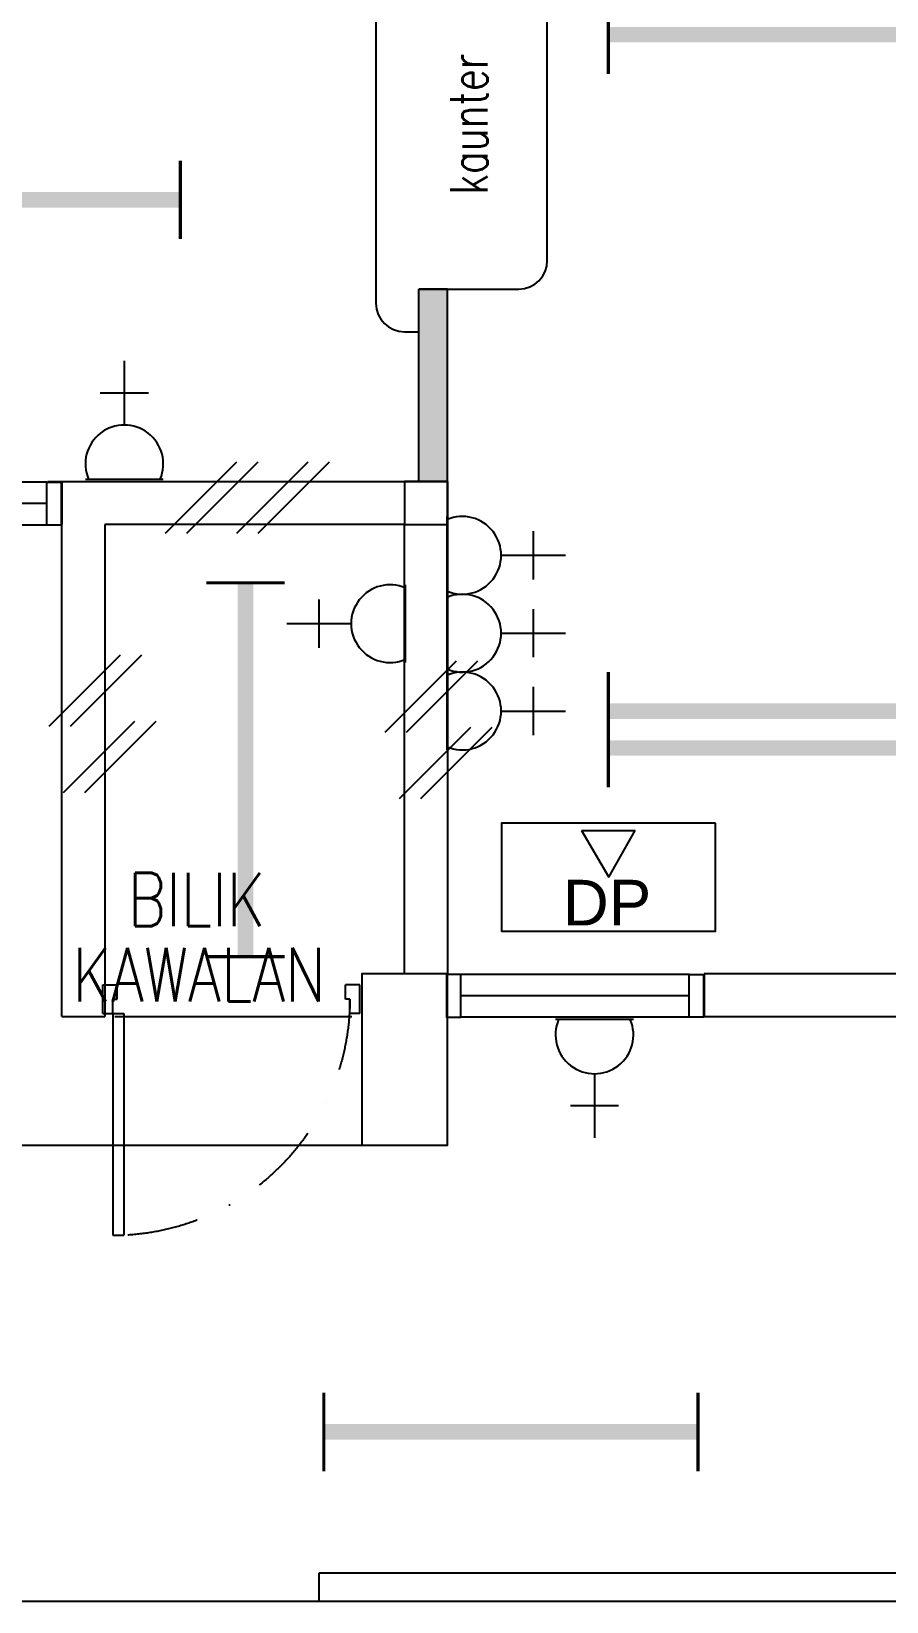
# Model space of a CAD drawing. Header units: inches. Extents: x -106706990 to 300603, y -86718466 to 1728185.
# Drawn here: x 25032 to 28027, y 31504 to 37007 of the extents above; entities that cross this region are included whole.
import ezdxf
from ezdxf.enums import TextEntityAlignment as Align

# ---------------------------------------------------------------- set-up
doc = ezdxf.new("R2010")
doc.units = ezdxf.units.IN
doc.header["$MEASUREMENT"] = 0
doc.linetypes.add('DASHDOT', pattern=[1, 0.5, -0.25, 0, -0.25])
doc.linetypes.add('HIDDEN', pattern=[0.375, 0.25, -0.125])
for name, color, linetype in [('A-COLUMN', 3, 'Continuous'), ('A-DOOR', 9, 'Continuous'), ('A-DRAIN', 9, 'Continuous'), ('A-DROP', 8, 'Continuous'), ('A-FLR SYM', 13, 'Continuous'), ('A-HATCH', 8, 'Continuous'), ('A-PARTITION', 4, 'Continuous'), ('A-PTILE', 8, 'Continuous'), ('A-ROOMSYM', 3, 'Continuous'), ('A-TXTBOMBA', 7, 'Continuous'), ('A-WALL', 1, 'Continuous'), ('A-WIN', 9, 'Continuous'), ('A-WLH', 7, 'Continuous'), ('ELECT', 6, 'Continuous'), ('LAMP', 5, 'Continuous')]:
    doc.layers.add(name, color=color, linetype=linetype)
doc.styles.add('arial', font='arial.ttf')
doc.styles.add('ROMANS', font='romans.shx', dxfattribs={"width": 0.75, "height": 200})
doc.styles.add('style1', font='romans.shx', dxfattribs={"height": 750})

# ---------------------------------------------------------------- blocks, each defined once
blk = doc.blocks.new('A$C04C40081')
at = {"layer": 'A-WIN', "color": 8}
for p, q in [((850, 150), (50, 150)), ((850, 75), (50, 75)), ((850, 0), (50, 0))]:
    blk.add_line(p, q, dxfattribs=at)
at = {"layer": 'A-WIN', "color": 8, "linetype": 'Continuous'}
for points in [[(50, 150), (0, 150), (0, 0), (50, 0)], [(850, 150), (900, 150), (900, 0), (850, 0)]]:
    blk.add_lwpolyline(points, close=True, dxfattribs=at)
blk = doc.blocks.new('A$C4F656F16')
at = {"layer": 'A-DOOR', "color": 8}
for p, q in [((35, 100), (35, 877.1)), ((35, 877.1), (73, 877.1)), ((73, 100), (73, 877.1)), ((35, 100), (73, 100))]:
    blk.add_line(p, q, dxfattribs=at)
at = {"layer": 'A-DOOR', "color": 8, "linetype": 'Continuous'}
for p, q in [((0, 100), (35, 100)), ((0, 100), (0, 100)), ((0, 100), (0, 0)), ((0, 100), (0, 100)), ((35, 100), (35, 50)), ((900, 100), (865, 100)), ((865, 100), (865, 50)), ((900, 100), (900, 100)), ((900, 100), (900, 0)), ((900, 100), (900, 100)), ((0, 0), (50, 0)), ((35, 50), (50, 50)), ((50, 50), (50, 0)), ((865, 50), (850, 50)), ((850, 50), (850, 0)), ((900, 0), (850, 0))]:
    blk.add_line(p, q, dxfattribs=at)
at = {"layer": 'A-DOOR', "color": 8, "linetype": 'DASHDOT', "ltscale": 500}
blk.add_arc((35, 48), 830, 0.1381, 87.3759, dxfattribs=at)
blk = doc.blocks.new('YBC 236')
at = {"layer": 'LAMP'}
for points, const_width in [([(-134681.8, 193808.3), (-134681.8, 193533.1)], 10.9), ([(-133371.4, 193808.3), (-133371.4, 193533.1)], 10.9), ([(-134681.8, 193670.7), (-133371.4, 193670.7)], 54.6), ([(-134681.8, 193679.4), (-134681.8, 193404.2)], 10.9), ([(-133371.4, 193679.4), (-133371.4, 193404.2)], 10.9), ([(-134681.8, 193541.8), (-133371.4, 193541.8)], 54.6)]:
    blk.add_lwpolyline(points, dxfattribs=dict(at, const_width=const_width))
blk = doc.blocks.new('*U233')
at = {"layer": 'LAMP'}
blk.add_blockref('YBC 236', (134026.6, -193606.2, -5.5), dxfattribs=at)
blk = doc.blocks.new('*U234')
at = {"layer": 'LAMP', "color": 0, "linetype": 'ByBlock', "lineweight": -2, "transparency": 16777216}
for p in [(0, 2500), (2000, 2500), (0, 0), (2000, 0)]:
    blk.add_blockref('*U233', p, dxfattribs=at)
blk = doc.blocks.new('YBC136')
at = {"layer": 'LAMP'}
for points, const_width in [([(-135000.8, 195525.6), (-135000.8, 195250.4)], 10.9), ([(-133690.5, 195525.6), (-133690.5, 195250.4)], 10.9), ([(-135000.8, 195388), (-133690.5, 195388)], 54.6)]:
    blk.add_lwpolyline(points, dxfattribs=dict(at, const_width=const_width))
blk = doc.blocks.new('*U253')
at = {"layer": 'LAMP', "rotation": 180}
blk.add_blockref('YBC136', (-134345.6, 195388, -5.5), dxfattribs=at)
blk = doc.blocks.new('*U254')
at = {"layer": 'LAMP', "color": 0, "linetype": 'ByBlock', "lineweight": -2, "transparency": 16777216}
for p in [(0, 2500), (3000, 2500), (0, 0), (3000, 0)]:
    blk.add_blockref('*U253', p, dxfattribs=at)
blk = doc.blocks.new('*U278')
at = {"layer": 'LAMP'}
blk.add_blockref('YBC136', (134345.6, -195388, -5.5), dxfattribs=at)
blk = doc.blocks.new('*U279')
at = {"layer": 'LAMP', "color": 0, "linetype": 'ByBlock', "lineweight": -2, "transparency": 16777216}
blk.add_blockref('*U278', (6200, 0), dxfattribs=at)
blk = doc.blocks.new('SOCKET')
at = {"layer": 'ELECT', "color": 6}
for p, q in [((15248.7, 25891.4), (15248.7, 26116.4)), ((15164.3, 26003.9), (15333.1, 26003.9)), ((15112.3, 25701.6), (15385.1, 25701.6))]:
    blk.add_line(p, q, dxfattribs=at)
blk.add_arc((15248.7, 25755), 136.4, 336.9763, 203.0237, dxfattribs=at)

msp = doc.modelspace()

# ---------------------------------------------------------------- hatches: boundary and pattern name
at = {"layer": 'A-HATCH'}
h = msp.add_hatch(dxfattribs=at)
h.set_pattern_fill('DOTS', color=8, scale=800)
h.set_pattern_definition([(0, (2570.67, -195605.69), (25, 50), [0, -50])])
h.paths.add_polyline_path([(26488.8, 36104.4), (26388.8, 36104.4), (26388.8, 35429.4), (26488.8, 35429.4)])
h.paths.add_polyline_path([(30988.8, 37004.4), (30888.8, 37004.4), (30888.8, 33704.4), (30988.8, 33704.4)])
h.paths.add_polyline_path([(30988.8, 38204.4), (30888.8, 38204.4), (30888.8, 37904.4), (30988.8, 37904.4)])
h.paths.add_polyline_path([(26388.8, 40029.4), (26488.8, 40029.4), (26488.8, 40254.4), (26388.8, 40254.4)])
h.paths.add_polyline_path([(26488.8, 39679.4), (26388.8, 39679.4), (26388.8, 37304.4), (26488.8, 37304.4), (26488.8, 37904.4), (30838.8, 37904.4), (30838.8, 38004.4), (26488.8, 38004.4)])

# ---------------------------------------------------------------- linework, layer by layer
at = {"color": 8}
for p, q in [((25323.8, 33554.4), (26153.8, 33554.4)), ((22438.8, 33104.4), (26188.8, 33104.4))]:
    msp.add_line(p, q, dxfattribs=at)
at = {"layer": 'A-COLUMN', "color": 8}
for points in [[(26488.8, 35429.4), (26338.8, 35429.4), (26338.8, 35279.4), (26488.8, 35279.4)], [(26188.8, 33104.4), (26488.8, 33104.4), (26488.8, 33704.4), (26188.8, 33704.4)]]:
    msp.add_lwpolyline(points, close=True, dxfattribs=at)
at = {"layer": 'A-DRAIN', "color": 8, "linetype": 'Continuous', "ltscale": 1000}
for p, q in [((42838.8, 31604.4), (26038.8, 31604.4)), ((26038.8, 31604.4), (26038.8, 31504.4)), ((42738.8, 31504.4), (18508.8, 31504.4))]:
    msp.add_line(p, q, dxfattribs=at)
at = {"layer": 'A-DROP', "color": 8}
msp.add_line((26388.8, 35954.4), (26388.8, 36104.4), dxfattribs=at)
at = {"layer": 'A-PARTITION', "color": 8}
for p, q in [((26488.8, 36104.4), (26388.8, 36104.4)), ((26388.8, 35429.4), (26388.8, 36104.4)), ((26488.8, 35429.4), (26488.8, 36104.4))]:
    msp.add_line(p, q, dxfattribs=at)
at = {"layer": 'A-PTILE', "color": 8}
for p, q in [((26238.8, 37354.4), (26238.8, 36054.4)), ((26838.8, 36204.4), (26838.8, 37204.4)), ((26388.8, 36104.4), (26738.8, 36104.4)), ((26338.8, 35954.4), (26388.8, 35954.4))]:
    msp.add_line(p, q, dxfattribs=at)
for centre, start, end in [((26738.8, 36204.4), 270, 0), ((26338.8, 36054.4), 180, 270)]:
    msp.add_arc(centre, 100, start, end, dxfattribs=at)
at = {"layer": 'A-TXTBOMBA', "color": 8}
for p, q in [((26958.7, 34206.3), (27054.4, 34043.2)), ((26958.7, 34206.3), (27147, 34206.3)), ((27054.4, 34043.2), (27147, 34206.3))]:
    msp.add_line(p, q, dxfattribs=at)
msp.add_lwpolyline([(27427.9, 34232), (26677.9, 34232), (26677.9, 33854.1), (27427.9, 33854.1)], close=True, dxfattribs=at)
at = {"layer": 'A-WALL', "color": 8}
for p, q in [((25088.8, 35429.4), (26488.8, 35429.4)), ((25138.8, 35429.4), (25138.8, 35279.4)), ((26488.8, 35429.4), (26488.8, 33704.4)), ((25138.8, 33554.4), (25138.8, 35279.4)), ((26338.8, 35279.4), (25288.8, 35279.4)), ((25288.8, 35279.4), (25288.8, 33704.4)), ((26338.8, 33704.4), (26338.8, 35279.4)), ((25288.8, 33704.4), (25288.8, 33554.4))]:
    msp.add_line(p, q, dxfattribs=at)
at = {"layer": 'A-WALL', "color": 8, "linetype": 'Continuous', "ltscale": 900}
for p, q in [((29788.8, 33704.4), (27388.8, 33704.4)), ((27388.8, 33704.4), (27388.8, 33554.4)), ((25138.8, 33554.4), (25288.8, 33554.4)), ((27388.8, 33554.4), (29788.8, 33554.4))]:
    msp.add_line(p, q, dxfattribs=at)
at = {"layer": 'A-WLH', "color": 8}
for p, q in [((25501.2, 35248.9), (25751.2, 35498.9)), ((25576.2, 35248.9), (25826.2, 35498.9)), ((25751.2, 35248.9), (26001.2, 35498.9)), ((25826.2, 35248.9), (26076.2, 35498.9)), ((25093.7, 34572.1), (25343.7, 34822.1)), ((25168.7, 34572.1), (25418.7, 34822.1)), ((26270.4, 34551.3), (26520.4, 34801.3)), ((26345.4, 34551.3), (26595.4, 34801.3)), ((25144.2, 34339.7), (25394.2, 34589.7)), ((25219.2, 34339.7), (25469.2, 34589.7)), ((26320.9, 34318.9), (26570.9, 34568.9)), ((26395.9, 34318.9), (26645.9, 34568.9))]:
    msp.add_line(p, q, dxfattribs=at)

# ---------------------------------------------------------------- block references
at = {"layer": 'A-DOOR', "color": 8, "xscale": -1, "rotation": 180}
msp.add_blockref('A$C4F656F16', (25282.4, 33665.4), dxfattribs=at)
at = {"layer": 'A-WIN', "color": 8}
for p in [(24236.1, 35277.5), (26485.7, 33552.6)]:
    msp.add_blockref('A$C04C40081', p, dxfattribs=at)
at = {"layer": 'ELECT', "color": 7, "linetype": 'HIDDEN'}
msp.add_blockref('SOCKET', (10108.6, 9736.4), dxfattribs=at)
for p, rotation in [((785.9, 50419.9), 269.9999999999994), ((52043.2, 19683), 89.99999999999937), ((785.9, 50147.1), 269.9999999999994), ((785.9, 49874.3), 269.9999999999994), ((42252.9, 59245.6), 180)]:
    msp.add_blockref('SOCKET', p, dxfattribs=dict(at, rotation=rotation))
at = {"layer": 'LAMP', "color": 0}
for name, p in [('*U254', (21898.4, 36417, -21.8)), ('*U234', (27708, 34560.4, -16.4)), ('*U279', (20511.5, 32099.1, -16.4))]:
    msp.add_blockref(name, p, dxfattribs=at)
at = {"layer": 'LAMP', "rotation": 270}
msp.add_blockref('YBC136', (-169606.3, -99925.8), dxfattribs=at)

# ---------------------------------------------------------------- texts
at = {"layer": 'A-FLR SYM', "color": 8, "style": 'ROMANS', "width": 0.75}
msp.add_text('kaunter', height=131.25, rotation=90, dxfattribs=at).set_placement((26629.5, 36435.6))
at = {"layer": 'A-ROOMSYM', "color": 8, "style": 'style1', "width": 0.8}
for s, p in [('BILIK', (25610.1, 33871.4)), ('KAWALAN', (25619, 33607.9))]:
    msp.add_text(s, height=187.5, dxfattribs=at).set_placement(p, align=Align.CENTER)
at = {"layer": 'A-TXTBOMBA', "color": 8, "style": 'arial'}
msp.add_text('DP', height=160, dxfattribs=at).set_placement((26892.7, 33874))

doc.saveas('drawing.dxf')
